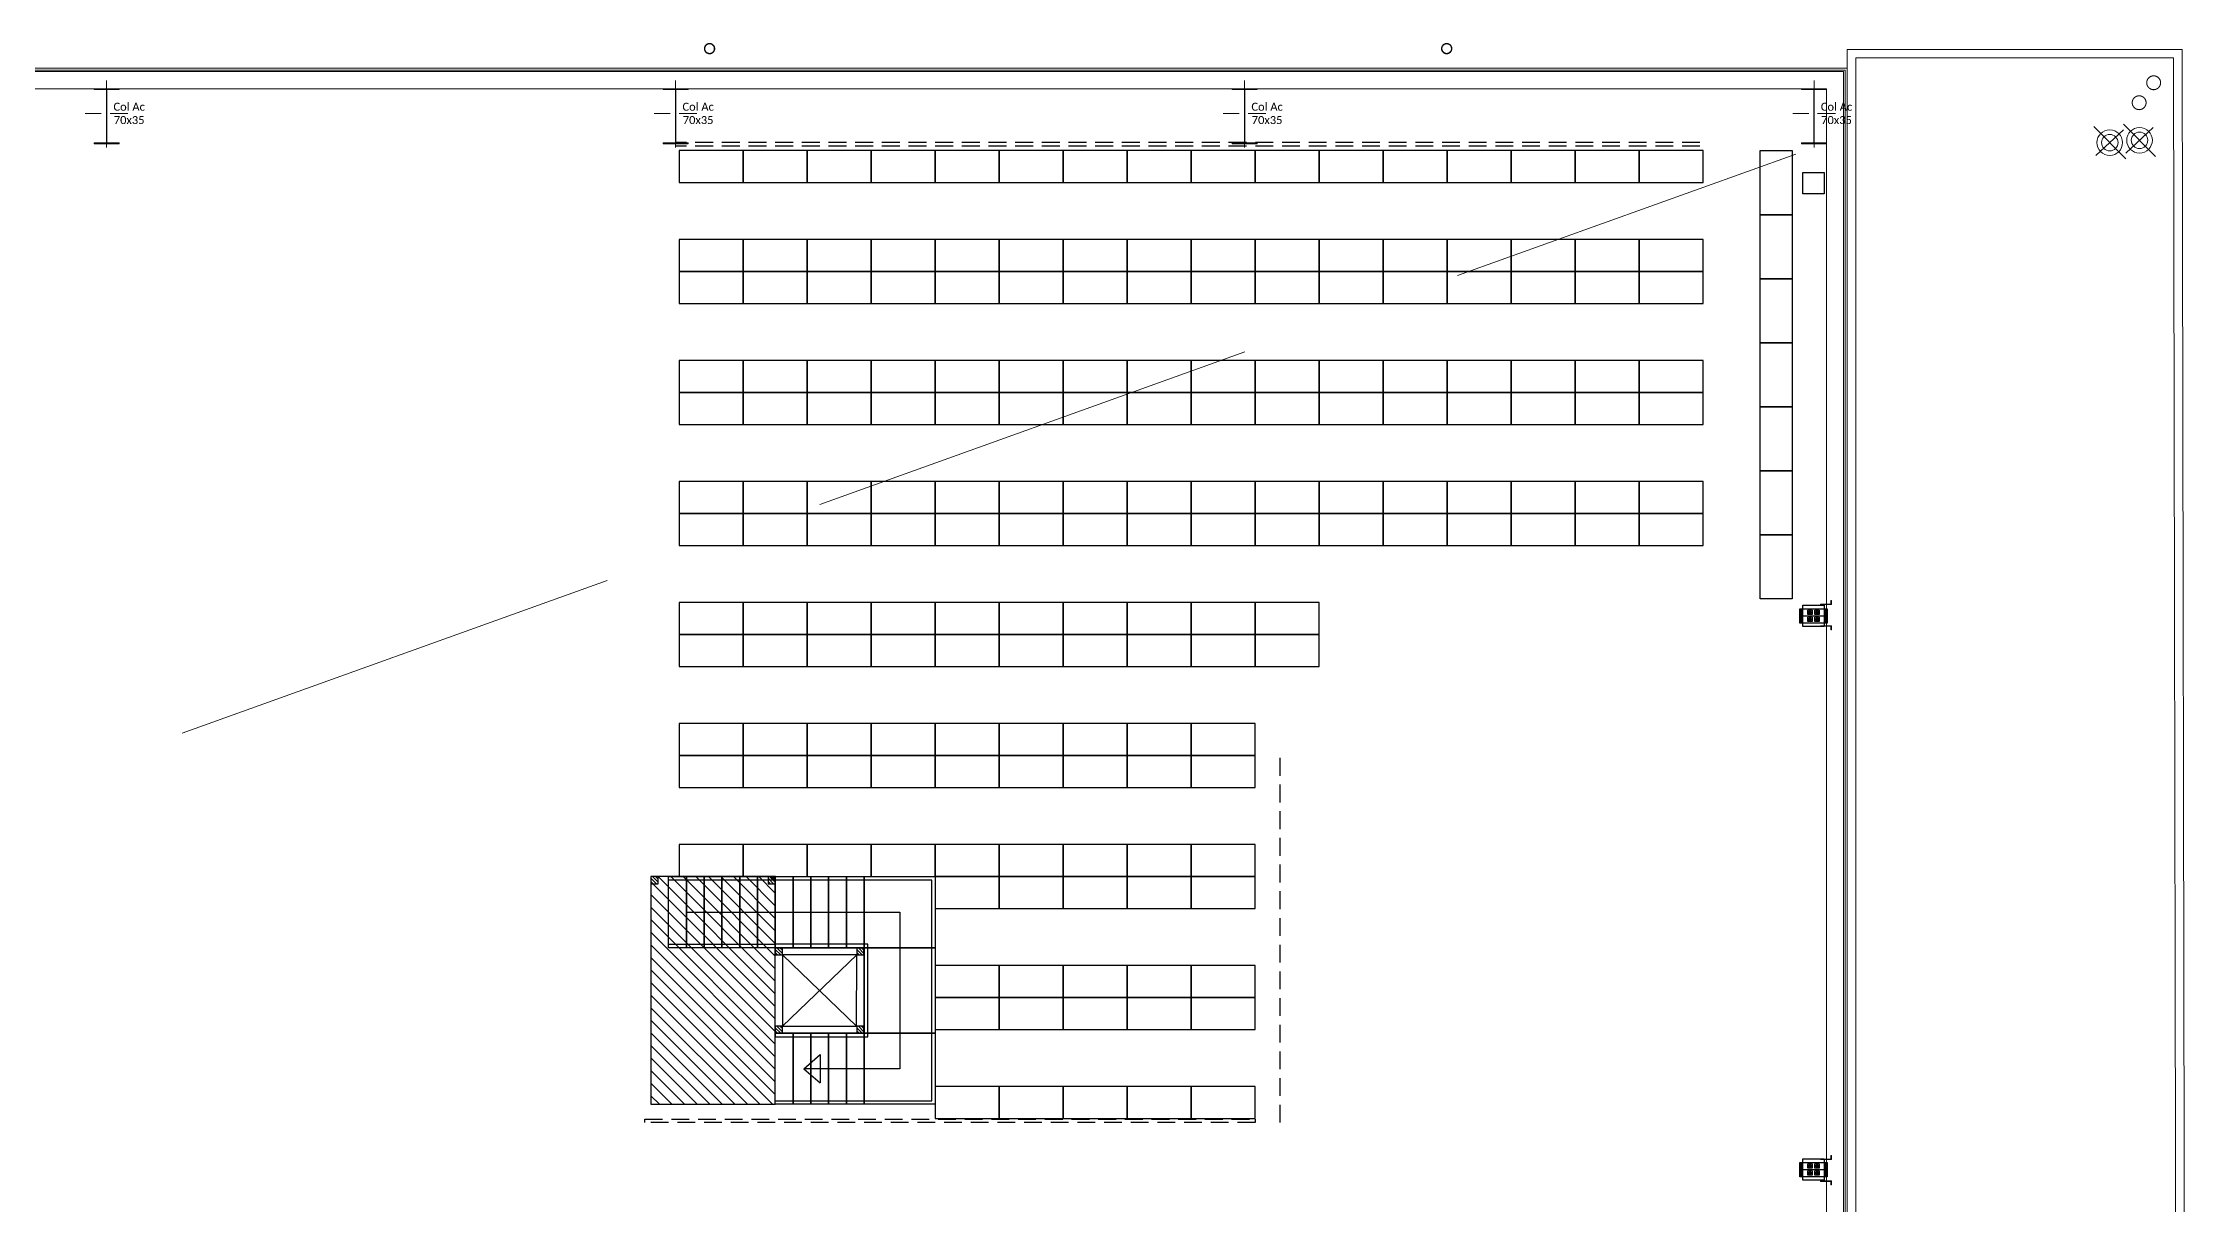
# Model space of a CAD drawing. Header units: millimetres. Extents: x 14 to 290, y 66 to 213.
# Drawn here: x 259.83 to 289.98, y 117.05 to 133.37 of the extents above; entities that cross this region are included whole.
import ezdxf

# ---------------------------------------------------------------- set-up
doc = ezdxf.new("R2010")
doc.units = ezdxf.units.MM
for name, pattern in [('HIDDEN', [9.525, 6.35, -3.175]), ('IRI-OCASA-Layout R 9$0$HIDDEN', [0.375, 0.25, -0.125]), ('OCASA_TODAS_r08$0$ACAD_ISO04W100', [30, 24, -3, 0, -3]), ('OCASA_TODAS_r08$0$HIDDEN', [0.375, 0.25, -0.125]), ('OCASA_TODAS_r08$0$XKITLINE00', [0]), ('OCASA_TODAS_r08$0$XKITLINE02', [4, 2, -2])]:
    doc.linetypes.add(name, pattern=pattern)
for name, color, linetype in [('IRI-OCASA-Layout R 9$0$OCA_EST-Bandeja', 252, 'Continuous'), ('IRI-OCASA-Layout R 9$0$OCA_EST-BASTIDOR', 252, 'Continuous'), ('IRI-OCASA-Layout R 9$0$OCA_Rejas', 252, 'IRI-OCASA-Layout R 9$0$HIDDEN')]:
    doc.layers.add(name, color=color, linetype=linetype)
for name, color, linetype, lineweight in [('OCASA_TODAS_r08$0$00-', 252, 'Continuous', 15), ('OCASA_TODAS_r08$0$CERRAMIENTO CHAPA', 252, 'Continuous', 20), ('OCASA_TODAS_r08$0$COLUMNAS ACERO', 252, 'Continuous', 20), ('OCASA_TODAS_r08$0$DESCRIP COLUMNAS', 252, 'Continuous', 20), ('OCASA_TODAS_r08$0$EJES COL FE', 252, 'Continuous', 20), ('OCASA_TODAS_r08$0$IS-PLUVIAL', 8, 'Continuous', 15), ('OCASA_TODAS_r08$0$LINEA_DE_PROYECCION', 252, 'HIDDEN', 15), ('OCASA_TODAS_r08$0$MURO BLOQUE CEMENTO 12', 252, 'Continuous', 20), ('OCASA_TODAS_r08$0$PLUVIAL', 8, 'Continuous', 15)]:
    doc.layers.add(name, color=color, linetype=linetype, lineweight=lineweight)
doc.styles.add('OCASA_TODAS_r08$0$Standard', font='txt')

# ---------------------------------------------------------------- blocks, each defined once
blk = doc.blocks.new('OCASA_TODAS_r08$0$Columna nave 1')
at = {"layer": 'OCASA_TODAS_r08$0$00-', "color": 4}
for points in [[(-175, 374.798322), (175, 374.798322), (175, 387.498322), (-175, 387.498322)], [(-3.2, -374.801678), (3.2, -374.801678), (3.2, 374.798322), (-3.2, 374.798322)], [(-175, -387.498322), (175, -387.498322), (175, -374.798322), (-175, -374.798322)]]:
    blk.add_lwpolyline(points, close=True, dxfattribs=at)
blk = doc.blocks.new('OCASA_TODAS_r08$0$COL ACERO 75 X 50')
at = {"layer": 'OCASA_TODAS_r08$0$EJES COL FE', "color": 252, "linetype": 'OCASA_TODAS_r08$0$HIDDEN'}
for p, q in [((104.763401, -684.220664, -0.572955), (104.763401, -683.620664, -0.572955)), ((105.229249, -683.920664, -0.572955), (104.288401, -683.920664, -0.572955))]:
    blk.add_line(p, q, dxfattribs=at)
at = {"layer": 'OCASA_TODAS_r08$0$DESCRIP COLUMNAS', "insert": (104.916559, -683.868448, -0.372955), "char_height": 0.1125, "attachment_point": 1, "rotation": 270, "style": 'OCASA_TODAS_r08$0$Standard'}
blk.add_mtext_dynamic_manual_height_columns('\\pxqc;{\\fCalibri Light|b0|i0|c0|p34;Col Ac \\P70x35}', width=0.737699, gutter_width=12.5, heights=[0], dxfattribs=at)
blk = doc.blocks.new('OCASA_TODAS_r08$0$Estructura metalica')
at = {"color": 216, "linetype": 'OCASA_TODAS_r08$0$XKITLINE00'}
for p, q in [((562.913734, 728.656349), (563.213734, 728.656349)), ((562.913734, 728.356349), (562.913734, 728.656349)), ((563.213734, 728.656349), (563.213734, 728.356349)), ((563.213734, 728.356349), (562.913734, 728.356349)), ((562.913703, 722.576347), (563.213703, 722.576347)), ((562.913703, 722.276347), (562.913703, 722.576347)), ((563.213703, 722.576347), (563.213703, 722.276347)), ((563.213703, 722.276347), (562.913703, 722.276347)), ((562.913703, 714.796351), (563.213703, 714.796351)), ((562.913703, 714.496351), (562.913703, 714.796351)), ((563.213703, 714.796351), (563.213703, 714.496351)), ((563.213703, 714.496351), (562.913703, 714.496351))]:
    blk.add_line(p, q, dxfattribs=at)
at = {"color": 3, "linetype": 'OCASA_TODAS_r08$0$XKITLINE00'}
for p, q in [((562.872173, 722.326349), (562.872173, 722.526349)), ((562.872173, 722.526349), (563.255173, 722.526349)), ((562.882173, 722.338849), (562.882173, 722.513849)), ((562.882173, 722.513849), (562.888573, 722.513849)), ((562.888573, 722.513849), (562.888573, 722.428749)), ((562.888573, 722.428749), (563.238773, 722.428749)), ((563.238773, 722.423949), (562.888573, 722.423949)), ((562.888573, 722.423949), (562.888573, 722.338849)), ((563.043673, 722.506349), (562.983673, 722.506349)), ((562.983673, 722.446349), (562.983673, 722.506349)), ((563.043673, 722.446349), (562.983673, 722.446349)), ((563.043673, 722.406349), (562.983673, 722.406349)), ((562.983673, 722.346349), (562.983673, 722.406349)), ((563.004543, 722.492159), (562.995413, 722.476349)), ((562.995413, 722.476349), (563.004543, 722.460539)), ((563.004543, 722.392159), (562.995413, 722.376349)), ((562.995413, 722.376349), (563.004543, 722.360539)), ((563.022803, 722.492159), (563.004543, 722.492159)), ((563.004543, 722.460539), (563.022803, 722.460539)), ((563.022803, 722.392159), (563.004543, 722.392159)), ((563.013673, 722.494999), (563.005581, 722.493152)), ((563.005581, 722.459546), (563.013673, 722.457699)), ((563.013673, 722.394999), (563.005581, 722.393152)), ((563.021765, 722.493152), (563.013673, 722.494999)), ((563.013673, 722.457699), (563.021765, 722.459546)), ((563.021765, 722.393152), (563.013673, 722.394999)), ((563.022803, 722.492159), (563.031933, 722.476349)), ((563.022803, 722.460539), (563.031933, 722.476349)), ((563.022803, 722.392159), (563.031933, 722.376349)), ((563.022803, 722.360539), (563.031933, 722.376349)), ((563.043673, 722.506349), (563.043673, 722.446349)), ((563.043673, 722.406349), (563.043673, 722.346349)), ((563.143673, 722.506349), (563.083673, 722.506349)), ((563.083673, 722.446349), (563.083673, 722.506349)), ((563.143673, 722.446349), (563.083673, 722.446349)), ((563.143673, 722.406349), (563.083673, 722.406349)), ((563.083673, 722.346349), (563.083673, 722.406349)), ((563.104543, 722.492159), (563.095413, 722.476349)), ((563.095413, 722.476349), (563.104543, 722.460539)), ((563.104543, 722.392159), (563.095413, 722.376349)), ((563.095413, 722.376349), (563.104543, 722.360539)), ((563.122803, 722.492159), (563.104543, 722.492159)), ((563.104543, 722.460539), (563.122803, 722.460539)), ((563.122803, 722.392159), (563.104543, 722.392159)), ((563.113673, 722.494999), (563.105581, 722.493152)), ((563.105581, 722.459546), (563.113673, 722.457699)), ((563.113673, 722.394999), (563.105581, 722.393152)), ((563.121765, 722.493152), (563.113673, 722.494999)), ((563.113673, 722.457699), (563.121765, 722.459546)), ((563.121765, 722.393152), (563.113673, 722.394999)), ((563.122803, 722.492159), (563.131933, 722.476349)), ((563.122803, 722.460539), (563.131933, 722.476349)), ((563.122803, 722.392159), (563.131933, 722.376349)), ((563.122803, 722.360539), (563.131933, 722.376349)), ((563.143673, 722.506349), (563.143673, 722.446349)), ((563.143673, 722.406349), (563.143673, 722.346349)), ((563.245173, 722.507449), (563.238773, 722.513849)), ((563.238773, 722.428749), (563.238773, 722.513849)), ((563.238773, 722.513849), (563.245173, 722.513849)), ((563.238773, 722.338849), (563.238773, 722.423949)), ((563.245173, 722.513849), (563.245173, 722.338849)), ((563.255173, 722.526349), (563.255173, 722.326349)), ((563.255173, 722.326349), (562.872173, 722.326349)), ((562.888573, 722.338849), (562.882173, 722.338849)), ((563.043673, 722.346349), (562.983673, 722.346349)), ((563.004543, 722.360539), (563.022803, 722.360539)), ((563.005581, 722.359546), (563.013673, 722.357699)), ((563.013673, 722.357699), (563.021765, 722.359546)), ((563.143673, 722.346349), (563.083673, 722.346349)), ((563.104543, 722.360539), (563.122803, 722.360539)), ((563.105581, 722.359546), (563.113673, 722.357699)), ((563.113673, 722.357699), (563.121765, 722.359546)), ((563.245173, 722.338849), (563.238773, 722.338849)), ((562.872173, 714.546349), (562.872173, 714.746349)), ((562.872173, 714.746349), (563.255173, 714.746349)), ((563.255173, 714.546349), (562.872173, 714.546349)), ((562.882173, 714.558849), (562.882173, 714.733849)), ((562.882173, 714.733849), (562.888573, 714.733849)), ((562.888573, 714.558849), (562.882173, 714.558849)), ((562.888573, 714.733849), (562.888573, 714.648749)), ((562.888573, 714.648749), (563.238773, 714.648749)), ((563.238773, 714.643949), (562.888573, 714.643949)), ((562.888573, 714.643949), (562.888573, 714.558849)), ((563.043673, 714.726349), (562.983673, 714.726349)), ((562.983673, 714.666349), (562.983673, 714.726349)), ((563.043673, 714.666349), (562.983673, 714.666349)), ((563.043673, 714.626349), (562.983673, 714.626349)), ((562.983673, 714.566349), (562.983673, 714.626349)), ((563.043673, 714.566349), (562.983673, 714.566349)), ((563.004543, 714.712159), (562.995413, 714.696349)), ((562.995413, 714.696349), (563.004543, 714.680539)), ((563.004543, 714.612159), (562.995413, 714.596349)), ((562.995413, 714.596349), (563.004543, 714.580539)), ((563.022803, 714.712159), (563.004543, 714.712159)), ((563.004543, 714.680539), (563.022803, 714.680539)), ((563.022803, 714.612159), (563.004543, 714.612159)), ((563.004543, 714.580539), (563.022803, 714.580539)), ((563.013673, 714.714999), (563.005581, 714.713152)), ((563.005581, 714.679546), (563.013673, 714.677699)), ((563.013673, 714.614999), (563.005581, 714.613152)), ((563.005581, 714.579546), (563.013673, 714.577699)), ((563.021765, 714.713152), (563.013673, 714.714999)), ((563.013673, 714.677699), (563.021765, 714.679546)), ((563.021765, 714.613152), (563.013673, 714.614999)), ((563.013673, 714.577699), (563.021765, 714.579546)), ((563.022803, 714.712159), (563.031933, 714.696349)), ((563.022803, 714.680539), (563.031933, 714.696349)), ((563.022803, 714.612159), (563.031933, 714.596349)), ((563.022803, 714.580539), (563.031933, 714.596349)), ((563.043673, 714.726349), (563.043673, 714.666349)), ((563.043673, 714.626349), (563.043673, 714.566349)), ((563.143673, 714.726349), (563.083673, 714.726349)), ((563.083673, 714.666349), (563.083673, 714.726349)), ((563.143673, 714.666349), (563.083673, 714.666349)), ((563.143673, 714.626349), (563.083673, 714.626349)), ((563.083673, 714.566349), (563.083673, 714.626349)), ((563.143673, 714.566349), (563.083673, 714.566349)), ((563.104543, 714.712159), (563.095413, 714.696349)), ((563.095413, 714.696349), (563.104543, 714.680539)), ((563.104543, 714.612159), (563.095413, 714.596349)), ((563.095413, 714.596349), (563.104543, 714.580539)), ((563.122803, 714.712159), (563.104543, 714.712159)), ((563.104543, 714.680539), (563.122803, 714.680539)), ((563.122803, 714.612159), (563.104543, 714.612159)), ((563.104543, 714.580539), (563.122803, 714.580539)), ((563.113673, 714.714999), (563.105581, 714.713152)), ((563.105581, 714.679546), (563.113673, 714.677699)), ((563.113673, 714.614999), (563.105581, 714.613152)), ((563.105581, 714.579546), (563.113673, 714.577699)), ((563.121765, 714.713152), (563.113673, 714.714999)), ((563.113673, 714.677699), (563.121765, 714.679546)), ((563.121765, 714.613152), (563.113673, 714.614999)), ((563.113673, 714.577699), (563.121765, 714.579546)), ((563.122803, 714.712159), (563.131933, 714.696349)), ((563.122803, 714.680539), (563.131933, 714.696349)), ((563.122803, 714.612159), (563.131933, 714.596349)), ((563.122803, 714.580539), (563.131933, 714.596349)), ((563.143673, 714.726349), (563.143673, 714.666349)), ((563.143673, 714.626349), (563.143673, 714.566349)), ((563.245173, 714.727449), (563.238773, 714.733849)), ((563.238773, 714.648749), (563.238773, 714.733849)), ((563.238773, 714.733849), (563.245173, 714.733849)), ((563.238773, 714.558849), (563.238773, 714.643949)), ((563.245173, 714.558849), (563.238773, 714.558849)), ((563.245173, 714.733849), (563.245173, 714.558849)), ((563.255173, 714.746349), (563.255173, 714.546349))]:
    blk.add_line(p, q, dxfattribs=at)
at = {"color": 2, "linetype": 'OCASA_TODAS_r08$0$XKITLINE02'}
for p, q in [((562.995024, 722.476486), (562.995024, 722.476211)), ((562.995024, 722.376486), (562.995024, 722.376211)), ((563.013673, 722.494609), (562.997863, 722.485479)), ((562.997863, 722.485479), (562.997863, 722.467219)), ((562.997863, 722.467219), (563.013673, 722.458089)), ((563.013673, 722.394609), (562.997863, 722.385479)), ((562.997863, 722.385479), (562.997863, 722.367219)), ((563.029483, 722.485479), (563.013673, 722.494609)), ((563.013673, 722.458089), (563.029483, 722.467219)), ((563.029483, 722.385479), (563.013673, 722.394609)), ((563.029483, 722.467219), (563.029483, 722.485479)), ((563.029483, 722.367219), (563.029483, 722.385479)), ((563.032323, 722.476211), (563.032323, 722.476486)), ((563.032323, 722.376211), (563.032323, 722.376486)), ((563.095024, 722.476486), (563.095024, 722.476211)), ((563.095024, 722.376486), (563.095024, 722.376211)), ((563.113673, 722.494609), (563.097863, 722.485479)), ((563.097863, 722.485479), (563.097863, 722.467219)), ((563.097863, 722.467219), (563.113673, 722.458089)), ((563.113673, 722.394609), (563.097863, 722.385479)), ((563.097863, 722.385479), (563.097863, 722.367219)), ((563.129483, 722.485479), (563.113673, 722.494609)), ((563.113673, 722.458089), (563.129483, 722.467219)), ((563.129483, 722.385479), (563.113673, 722.394609)), ((563.129483, 722.467219), (563.129483, 722.485479)), ((563.129483, 722.367219), (563.129483, 722.385479)), ((563.132323, 722.476211), (563.132323, 722.476486)), ((563.132323, 722.376211), (563.132323, 722.376486)), ((562.997863, 722.367219), (563.013673, 722.358089)), ((563.013673, 722.358089), (563.029483, 722.367219)), ((563.097863, 722.367219), (563.113673, 722.358089)), ((563.113673, 722.358089), (563.129483, 722.367219)), ((562.995024, 714.696486), (562.995024, 714.696211)), ((562.995024, 714.596486), (562.995024, 714.596211)), ((563.013673, 714.714609), (562.997863, 714.705479)), ((562.997863, 714.705479), (562.997863, 714.687219)), ((562.997863, 714.687219), (563.013673, 714.678089)), ((563.013673, 714.614609), (562.997863, 714.605479)), ((562.997863, 714.605479), (562.997863, 714.587219)), ((562.997863, 714.587219), (563.013673, 714.578089)), ((563.029483, 714.705479), (563.013673, 714.714609)), ((563.013673, 714.678089), (563.029483, 714.687219)), ((563.029483, 714.605479), (563.013673, 714.614609)), ((563.013673, 714.578089), (563.029483, 714.587219)), ((563.029483, 714.687219), (563.029483, 714.705479)), ((563.029483, 714.587219), (563.029483, 714.605479)), ((563.032323, 714.696211), (563.032323, 714.696486)), ((563.032323, 714.596211), (563.032323, 714.596486)), ((563.095024, 714.696486), (563.095024, 714.696211)), ((563.095024, 714.596486), (563.095024, 714.596211)), ((563.113673, 714.714609), (563.097863, 714.705479)), ((563.097863, 714.705479), (563.097863, 714.687219)), ((563.097863, 714.687219), (563.113673, 714.678089)), ((563.113673, 714.614609), (563.097863, 714.605479)), ((563.097863, 714.605479), (563.097863, 714.587219)), ((563.097863, 714.587219), (563.113673, 714.578089)), ((563.129483, 714.705479), (563.113673, 714.714609)), ((563.113673, 714.678089), (563.129483, 714.687219)), ((563.129483, 714.605479), (563.113673, 714.614609)), ((563.113673, 714.578089), (563.129483, 714.587219)), ((563.129483, 714.687219), (563.129483, 714.705479)), ((563.129483, 714.587219), (563.129483, 714.605479)), ((563.132323, 714.696211), (563.132323, 714.696486)), ((563.132323, 714.596211), (563.132323, 714.596486))]:
    blk.add_line(p, q, dxfattribs=at)
at = {"color": 3, "linetype": 'OCASA_TODAS_r08$0$XKITLINE00'}
for centre, radius, start, end in [((563.013673, 722.476349), 0.01865, 115.714286, 179.576593), ((563.013673, 722.476349), 0.01865, 180.423407, 244.285714), ((563.013673, 722.376349), 0.01865, 115.714286, 179.576593), ((563.013673, 722.376349), 0.01865, 180.423407, 244.285714), ((563.013673, 722.476349), 0.00955, 90, 270), ((563.013673, 722.376349), 0.00955, 90, 270), ((563.013673, 722.476349), 0.00955, 270, 90), ((563.013673, 722.376349), 0.00955, 270, 90), ((563.013673, 722.476349), 0.01865, 0.423407, 64.285714), ((563.013673, 722.476349), 0.01865, 295.714286, 359.576593), ((563.013673, 722.376349), 0.01865, 0.423407, 64.285714), ((563.013673, 722.376349), 0.01865, 295.714286, 359.576593), ((563.113673, 722.476349), 0.01865, 115.714286, 179.576593), ((563.113673, 722.476349), 0.01865, 180.423407, 244.285714), ((563.113673, 722.376349), 0.01865, 115.714286, 179.576593), ((563.113673, 722.376349), 0.01865, 180.423407, 244.285714), ((563.113673, 722.476349), 0.00955, 90, 270), ((563.113673, 722.376349), 0.00955, 90, 270), ((563.113673, 722.476349), 0.00955, 270, 90), ((563.113673, 722.376349), 0.00955, 270, 90), ((563.113673, 722.476349), 0.01865, 0.423407, 64.285714), ((563.113673, 722.476349), 0.01865, 295.714286, 359.576593), ((563.113673, 722.376349), 0.01865, 0.423407, 64.285714), ((563.113673, 722.376349), 0.01865, 295.714286, 359.576593), ((563.013673, 714.696349), 0.01865, 115.714286, 179.576593), ((563.013673, 714.696349), 0.01865, 180.423407, 244.285714), ((563.013673, 714.596349), 0.01865, 115.714286, 179.576593), ((563.013673, 714.596349), 0.01865, 180.423407, 244.285714), ((563.013673, 714.696349), 0.00955, 90, 270), ((563.013673, 714.596349), 0.00955, 90, 270), ((563.013673, 714.696349), 0.00955, 270, 90), ((563.013673, 714.596349), 0.00955, 270, 90), ((563.013673, 714.696349), 0.01865, 0.423407, 64.285714), ((563.013673, 714.696349), 0.01865, 295.714286, 359.576593), ((563.013673, 714.596349), 0.01865, 0.423407, 64.285714), ((563.013673, 714.596349), 0.01865, 295.714286, 359.576593), ((563.113673, 714.696349), 0.01865, 115.714286, 179.576593), ((563.113673, 714.696349), 0.01865, 180.423407, 244.285714), ((563.113673, 714.596349), 0.01865, 115.714286, 179.576593), ((563.113673, 714.596349), 0.01865, 180.423407, 244.285714), ((563.113673, 714.696349), 0.00955, 90, 270), ((563.113673, 714.596349), 0.00955, 90, 270), ((563.113673, 714.696349), 0.00955, 270, 90), ((563.113673, 714.596349), 0.00955, 270, 90), ((563.113673, 714.696349), 0.01865, 0.423407, 64.285714), ((563.113673, 714.696349), 0.01865, 295.714286, 359.576593), ((563.113673, 714.596349), 0.01865, 0.423407, 64.285714), ((563.113673, 714.596349), 0.01865, 295.714286, 359.576593)]:
    blk.add_arc(centre, radius, start, end, dxfattribs=at)
at = {"color": 2, "linetype": 'OCASA_TODAS_r08$0$XKITLINE02'}
for centre, radius, start, end in [((563.013673, 722.476349), 0.015025, 0, 180), ((563.013673, 722.476349), 0.015025, 180, 0), ((563.013673, 722.376349), 0.015025, 0, 180), ((563.013673, 722.376349), 0.015025, 180, 0), ((563.013673, 722.476349), 0.0105, 0, 180), ((563.013673, 722.476349), 0.0105, 180, 0), ((563.013673, 722.376349), 0.0105, 0, 180), ((563.013673, 722.376349), 0.0105, 180, 0), ((563.013673, 722.476349), 0.009, 45, 225), ((563.013673, 722.476349), 0.009, 90, 270), ((563.013673, 722.376349), 0.009, 45, 225), ((563.013673, 722.376349), 0.009, 90, 270), ((563.013673, 722.476349), 0.009, 225, 45), ((563.013673, 722.376349), 0.009, 225, 45), ((563.013673, 722.476349), 0.009, 270, 90), ((563.013673, 722.376349), 0.009, 270, 90), ((563.113673, 722.476349), 0.015025, 0, 180), ((563.113673, 722.476349), 0.015025, 180, 0), ((563.113673, 722.376349), 0.015025, 0, 180), ((563.113673, 722.376349), 0.015025, 180, 0), ((563.113673, 722.476349), 0.0105, 0, 180), ((563.113673, 722.476349), 0.0105, 180, 0), ((563.113673, 722.376349), 0.0105, 0, 180), ((563.113673, 722.376349), 0.0105, 180, 0), ((563.113673, 722.476349), 0.009, 45, 225), ((563.113673, 722.476349), 0.009, 90, 270), ((563.113673, 722.376349), 0.009, 45, 225), ((563.113673, 722.376349), 0.009, 90, 270), ((563.113673, 722.476349), 0.009, 225, 45), ((563.113673, 722.376349), 0.009, 225, 45), ((563.113673, 722.476349), 0.009, 270, 90), ((563.113673, 722.376349), 0.009, 270, 90), ((563.013673, 714.696349), 0.015025, 0, 180), ((563.013673, 714.696349), 0.015025, 180, 0), ((563.013673, 714.596349), 0.015025, 0, 180), ((563.013673, 714.596349), 0.015025, 180, 0), ((563.013673, 714.696349), 0.0105, 0, 180), ((563.013673, 714.696349), 0.0105, 180, 0), ((563.013673, 714.596349), 0.0105, 0, 180), ((563.013673, 714.596349), 0.0105, 180, 0), ((563.013673, 714.696349), 0.009, 45, 225), ((563.013673, 714.696349), 0.009, 90, 270), ((563.013673, 714.596349), 0.009, 45, 225), ((563.013673, 714.596349), 0.009, 90, 270), ((563.013673, 714.696349), 0.009, 225, 45), ((563.013673, 714.596349), 0.009, 225, 45), ((563.013673, 714.696349), 0.009, 270, 90), ((563.013673, 714.596349), 0.009, 270, 90), ((563.113673, 714.696349), 0.015025, 0, 180), ((563.113673, 714.696349), 0.015025, 180, 0), ((563.113673, 714.596349), 0.015025, 0, 180), ((563.113673, 714.596349), 0.015025, 180, 0), ((563.113673, 714.696349), 0.0105, 0, 180), ((563.113673, 714.696349), 0.0105, 180, 0), ((563.113673, 714.596349), 0.0105, 0, 180), ((563.113673, 714.596349), 0.0105, 180, 0), ((563.113673, 714.696349), 0.009, 45, 225), ((563.113673, 714.696349), 0.009, 90, 270), ((563.113673, 714.596349), 0.009, 45, 225), ((563.113673, 714.596349), 0.009, 90, 270), ((563.113673, 714.696349), 0.009, 225, 45), ((563.113673, 714.596349), 0.009, 225, 45), ((563.113673, 714.696349), 0.009, 270, 90), ((563.113673, 714.596349), 0.009, 270, 90)]:
    blk.add_arc(centre, radius, start, end, dxfattribs=at)
at = {"layer": 'OCASA_TODAS_r08$0$00-', "xscale": 0.001, "yscale": 0.001, "zscale": 0.001}
for p in [(539.063667, 729.446352), (547.063667, 729.446352), (555.063667, 729.446352), (563.070173, 729.446352)]:
    blk.add_blockref('OCASA_TODAS_r08$0$Columna nave 1', p, dxfattribs=at)
at = {"layer": 'OCASA_TODAS_r08$0$COLUMNAS ACERO', "rotation": 90}
for p in [(-144.857026, 624.720729, 0.572946), (-136.857026, 624.720729, 0.572946), (-128.857026, 624.720729, 0.572946), (-120.85052, 624.720729, 0.572946)]:
    blk.add_blockref('OCASA_TODAS_r08$0$COL ACERO 75 X 50', p, dxfattribs=at)
blk = doc.blocks.new('OCASA_TODAS_r08$0$EMBUDO')
at = {"layer": 'OCASA_TODAS_r08$0$PLUVIAL'}
for p, q in [((-0.226068, 0.225914), (0.226068, -0.225914)), ((0.193772, 0.180732), (-0.193772, -0.180732))]:
    blk.add_line(p, q, dxfattribs=at)
for radius in [0.18, 0.116185, 0.116185, 0.116185]:
    blk.add_circle((0, 0), radius, dxfattribs=at)
blk = doc.blocks.new('OCASA_TODAS_r08$0$Bajadas-Rejas-Rejillas 2ºP')
at = {"layer": 'OCASA_TODAS_r08$0$IS-PLUVIAL', "linetype": 'OCASA_TODAS_r08$0$ACAD_ISO04W100', "const_width": 20}
for points in [[(341771.171402, 515289.435234, 1), (341911.171402, 515289.435234, 1)], [(352135.442109, 515289.435234, 1), (352275.442109, 515289.435234, 1)]]:
    blk.add_lwpolyline(points, format="xyb", close=True, dxfattribs=at)
at = {"layer": 'OCASA_TODAS_r08$0$IS-PLUVIAL', "linetype": 'Continuous', "const_width": 15}
for points in [[(362048.222922, 514809.968619, 1), (362243.222922, 514809.968619, 1)], [(361844.486091, 514529.462034, 1), (362039.486091, 514529.462034, 1)]]:
    blk.add_lwpolyline(points, format="xyb", close=True, dxfattribs=at)
at = {"layer": 'OCASA_TODAS_r08$0$IS-PLUVIAL', "xscale": 1000, "yscale": 1000, "zscale": 1000}
for p in [(361528.66424, 513968.175908), (361947.292886, 514001.188085)]:
    blk.add_blockref('OCASA_TODAS_r08$0$EMBUDO', p, dxfattribs=at)
blk = doc.blocks.new('IRI-OCASA-Layout R 9$0$OCA_escalera livianas')
h = blk.add_hatch()
h.set_pattern_fill('ANSI31', color=256, angle=-90, style=0)
h.set_pattern_definition([(315, (-458.00242, 761.54141), (0.088388348, 0.088388348), [])])
h.paths.add_polyline_path([(-162.612, -194.678), (-162.612, -192.928), (-159.412, -192.928), (-159.412, -194.678), (-161.612, -194.678)])
h = blk.add_hatch()
h.set_pattern_fill('ANSI31', color=256, scale=0.25, angle=-90, style=0)
h.set_pattern_definition([(315, (-461.102386, 761.53872), (0.0220970869, 0.0220970869), [])])
edge = h.paths.add_edge_path()
edge.add_line((-162.612, -192.93), (-162.512, -192.93))
edge.add_line((-162.512, -192.93), (-162.512, -193.03))
edge.add_line((-162.512, -193.03), (-162.612, -193.03))
edge.add_line((-162.612, -193.03), (-162.612, -192.928))
h = blk.add_hatch()
h.set_pattern_fill('ANSI31', color=256, scale=0.25, angle=-90, style=0)
h.set_pattern_definition([(315, (-461.10235, 759.89141), (0.0220970869, 0.0220970869), [])])
edge = h.paths.add_edge_path()
edge.add_line((-162.612, -194.578), (-162.512, -194.578))
edge.add_line((-162.512, -194.578), (-162.512, -194.678))
edge.add_line((-162.512, -194.678), (-162.612, -194.678))
edge.add_line((-162.612, -194.678), (-162.612, -194.575))
h = blk.add_hatch()
h.set_pattern_fill('ANSI31', color=256, scale=0.25, angle=-90, style=0)
h.set_pattern_definition([(315, (-460.102316, 759.79141), (0.0220970869, 0.0220970869), [])])
edge = h.paths.add_edge_path()
edge.add_line((-161.612, -194.678), (-161.512, -194.678))
edge.add_line((-161.512, -194.678), (-161.512, -194.778))
edge.add_line((-161.512, -194.778), (-161.612, -194.778))
edge.add_line((-161.612, -194.778), (-161.612, -194.675))
h = blk.add_hatch()
h.set_pattern_fill('ANSI31', color=256, scale=0.25, angle=-90, style=0)
h.set_pattern_definition([(315, (-459.002352, 759.79141), (0.0220970869, 0.0220970869), [])])
edge = h.paths.add_edge_path()
edge.add_line((-160.512, -194.678), (-160.412, -194.678))
edge.add_line((-160.412, -194.678), (-160.412, -194.778))
edge.add_line((-160.412, -194.778), (-160.512, -194.778))
edge.add_line((-160.512, -194.778), (-160.512, -194.675))
h = blk.add_hatch()
h.set_pattern_fill('ANSI31', color=256, scale=0.25, angle=-90, style=0)
h.set_pattern_definition([(315, (-460.102316, 758.644097), (0.0220970869, 0.0220970869), [])])
edge = h.paths.add_edge_path()
edge.add_line((-161.612, -195.825), (-161.512, -195.825))
edge.add_line((-161.512, -195.825), (-161.512, -195.925))
edge.add_line((-161.512, -195.925), (-161.612, -195.925))
edge.add_line((-161.612, -195.925), (-161.612, -195.822))
h = blk.add_hatch()
h.set_pattern_fill('ANSI31', color=256, scale=0.25, angle=-90, style=0)
h.set_pattern_definition([(315, (-459.002352, 758.644097), (0.0220970869, 0.0220970869), [])])
edge = h.paths.add_edge_path()
edge.add_line((-160.512, -195.825), (-160.412, -195.825))
edge.add_line((-160.412, -195.825), (-160.412, -195.925))
edge.add_line((-160.412, -195.925), (-160.512, -195.925))
edge.add_line((-160.512, -195.925), (-160.512, -195.822))
for points in [[(-162.612, -194.678), (-162.612, -192.928), (-159.412, -192.928), (-159.412, -194.678), (-161.612, -194.678), (-161.612, -194.678), (-162.612, -194.678)], [(-162.612, -192.93), (-162.512, -192.93), (-162.512, -193.03), (-162.612, -193.03), (-162.612, -192.928), (-162.612, -192.928)], [(-161.612, -193.178), (-162.612, -193.178), (-162.612, -193.428), (-161.612, -193.428), (-161.612, -193.178)], [(-162.612, -193.178), (-162.612, -194.678), (-162.562, -194.678), (-162.562, -193.178), (-162.612, -193.178)], [(-161.662, -193.178), (-161.662, -194.678), (-161.612, -194.678), (-161.612, -193.178), (-161.662, -193.178)], [(-161.612, -193.428), (-162.612, -193.428), (-162.612, -193.678), (-161.612, -193.678), (-161.612, -193.428)], [(-162.112, -193.428), (-162.112, -193.428), (-162.112, -196.428), (-159.912, -196.428), (-159.912, -195.078)], [(-161.612, -193.678), (-162.612, -193.678), (-162.612, -193.928), (-161.612, -193.928), (-161.612, -193.678)], [(-161.612, -193.928), (-162.612, -193.928), (-162.612, -194.178), (-161.612, -194.178), (-161.612, -193.928)], [(-161.612, -194.178), (-162.612, -194.178), (-162.612, -194.428), (-161.612, -194.428), (-161.612, -194.178)], [(-161.612, -194.428), (-162.612, -194.428), (-162.612, -194.678), (-161.612, -194.678), (-161.612, -194.428)], [(-162.612, -194.58), (-162.512, -194.58), (-162.512, -194.68), (-162.612, -194.68), (-162.612, -194.578), (-162.612, -194.578)], [(-162.612, -194.678), (-162.612, -196.928), (-159.412, -196.928), (-159.412, -194.678), (-159.462, -194.678), (-159.462, -196.878), (-162.562, -196.878), (-162.562, -194.678), (-162.612, -194.678)], [(-161.612, -194.678), (-162.612, -194.678), (-162.612, -194.928), (-161.612, -194.928), (-161.612, -194.678)], [(-161.612, -194.678), (-161.612, -195.928), (-160.412, -195.928), (-160.412, -194.678), (-160.362, -194.678), (-160.362, -195.978), (-161.662, -195.978), (-161.662, -194.678), (-161.612, -194.678)], [(-161.612, -194.678), (-161.512, -194.678), (-161.512, -194.778), (-161.612, -194.778), (-161.612, -194.675), (-161.612, -194.675)], [(-160.512, -194.678), (-160.412, -194.678), (-160.412, -194.778), (-160.512, -194.778), (-160.512, -194.675), (-160.512, -194.675)], [(-159.412, -194.678), (-160.412, -194.678), (-160.412, -194.928), (-159.412, -194.928), (-159.412, -194.678)], [(-161.612, -194.928), (-162.612, -194.928), (-162.612, -195.178), (-161.612, -195.178), (-161.612, -194.928)], [(-161.512, -194.778), (-160.512, -194.778), (-160.512, -195.822), (-161.512, -195.825), (-161.512, -194.778)], [(-161.512, -194.778), (-160.512, -195.822)], [(-160.512, -194.778), (-161.512, -195.825)], [(-159.412, -194.928), (-160.412, -194.928), (-160.412, -195.178), (-159.412, -195.178), (-159.412, -194.928)], [(-161.612, -195.178), (-162.612, -195.178), (-162.612, -195.428), (-161.612, -195.428), (-161.612, -195.178)], [(-159.412, -195.178), (-160.412, -195.178), (-160.412, -195.428), (-159.412, -195.428), (-159.412, -195.178)], [(-159.912, -195.078), (-160.112, -195.308)], [(-160.112, -195.308), (-159.712, -195.308)], [(-159.912, -195.078), (-159.712, -195.308)], [(-161.612, -195.428), (-162.612, -195.428), (-162.612, -195.678), (-161.612, -195.678), (-161.612, -195.428)], [(-159.412, -195.428), (-160.412, -195.428), (-160.412, -195.678), (-159.412, -195.678), (-159.412, -195.428)], [(-161.612, -195.678), (-162.612, -195.678), (-162.612, -195.928), (-161.612, -195.928), (-161.612, -195.678)], [(-162.612, -195.928), (-162.612, -196.928), (-161.612, -196.928), (-161.612, -195.928), (-162.612, -195.928)], [(-161.612, -195.825), (-161.512, -195.825), (-161.512, -195.925), (-161.612, -195.925), (-161.612, -195.822), (-161.612, -195.822)], [(-161.612, -195.928), (-161.612, -196.928), (-160.412, -196.928), (-160.412, -195.928), (-161.612, -195.928)], [(-160.512, -195.825), (-160.412, -195.825), (-160.412, -195.925), (-160.512, -195.925), (-160.512, -195.822), (-160.512, -195.822)], [(-159.412, -195.678), (-160.412, -195.678), (-160.412, -195.928), (-159.412, -195.928), (-159.412, -195.678)], [(-160.412, -195.928), (-160.412, -196.928), (-159.412, -196.928), (-159.412, -195.928), (-160.412, -195.928)]]:
    blk.add_lwpolyline(points)

msp = doc.modelspace()

# ---------------------------------------------------------------- linework, layer by layer
at = {"layer": 'IRI-OCASA-Layout R 9$0$OCA_EST-Bandeja', "elevation": 0}
for points in [[(269.675, 131.855), (268.775, 131.855), (268.775, 131.405), (269.675, 131.405), (269.675, 131.855)], [(270.575, 131.855), (269.675, 131.855), (269.675, 131.405), (270.575, 131.405), (270.575, 131.855)], [(271.475, 131.855), (270.575, 131.855), (270.575, 131.405), (271.475, 131.405), (271.475, 131.855)], [(272.375, 131.855), (271.475, 131.855), (271.475, 131.405), (272.375, 131.405), (272.375, 131.855)], [(273.275, 131.855), (272.375, 131.855), (272.375, 131.405), (273.275, 131.405), (273.275, 131.855)], [(274.175, 131.855), (273.275, 131.855), (273.275, 131.405), (274.175, 131.405), (274.175, 131.855)], [(275.075, 131.855), (274.175, 131.855), (274.175, 131.405), (275.075, 131.405), (275.075, 131.855)], [(275.975, 131.855), (275.075, 131.855), (275.075, 131.405), (275.975, 131.405), (275.975, 131.855)], [(276.875, 131.855), (275.975, 131.855), (275.975, 131.405), (276.875, 131.405), (276.875, 131.855)], [(277.775, 131.855), (276.875, 131.855), (276.875, 131.405), (277.775, 131.405), (277.775, 131.855)], [(278.675, 131.855), (277.775, 131.855), (277.775, 131.405), (278.675, 131.405), (278.675, 131.855)], [(279.575, 131.855), (278.675, 131.855), (278.675, 131.405), (279.575, 131.405), (279.575, 131.855)], [(280.475, 131.855), (279.575, 131.855), (279.575, 131.405), (280.475, 131.405), (280.475, 131.855)], [(281.375, 131.855), (280.475, 131.855), (280.475, 131.405), (281.375, 131.405), (281.375, 131.855)], [(282.275, 131.855), (281.375, 131.855), (281.375, 131.405), (282.275, 131.405), (282.275, 131.855)], [(283.175, 131.855), (282.275, 131.855), (282.275, 131.405), (283.175, 131.405), (283.175, 131.855)], [(283.975, 130.955), (283.975, 131.855), (284.425, 131.855), (284.425, 130.955), (283.975, 130.955)], [(283.975, 130.055), (283.975, 130.955), (284.425, 130.955), (284.425, 130.055), (283.975, 130.055)], [(269.675, 130.605), (268.775, 130.605), (268.775, 130.155), (269.675, 130.155), (269.675, 130.605)], [(270.575, 130.605), (269.675, 130.605), (269.675, 130.155), (270.575, 130.155), (270.575, 130.605)], [(271.475, 130.605), (270.575, 130.605), (270.575, 130.155), (271.475, 130.155), (271.475, 130.605)], [(272.375, 130.605), (271.475, 130.605), (271.475, 130.155), (272.375, 130.155), (272.375, 130.605)], [(273.275, 130.605), (272.375, 130.605), (272.375, 130.155), (273.275, 130.155), (273.275, 130.605)], [(274.175, 130.605), (273.275, 130.605), (273.275, 130.155), (274.175, 130.155), (274.175, 130.605)], [(275.075, 130.605), (274.175, 130.605), (274.175, 130.155), (275.075, 130.155), (275.075, 130.605)], [(275.975, 130.605), (275.075, 130.605), (275.075, 130.155), (275.975, 130.155), (275.975, 130.605)], [(276.875, 130.605), (275.975, 130.605), (275.975, 130.155), (276.875, 130.155), (276.875, 130.605)], [(277.775, 130.605), (276.875, 130.605), (276.875, 130.155), (277.775, 130.155), (277.775, 130.605)], [(278.675, 130.605), (277.775, 130.605), (277.775, 130.155), (278.675, 130.155), (278.675, 130.605)], [(279.575, 130.605), (278.675, 130.605), (278.675, 130.155), (279.575, 130.155), (279.575, 130.605)], [(280.475, 130.605), (279.575, 130.605), (279.575, 130.155), (280.475, 130.155), (280.475, 130.605)], [(281.375, 130.605), (280.475, 130.605), (280.475, 130.155), (281.375, 130.155), (281.375, 130.605)], [(282.275, 130.605), (281.375, 130.605), (281.375, 130.155), (282.275, 130.155), (282.275, 130.605)], [(283.175, 130.605), (282.275, 130.605), (282.275, 130.155), (283.175, 130.155), (283.175, 130.605)], [(269.675, 130.155), (268.775, 130.155), (268.775, 129.705), (269.675, 129.705), (269.675, 130.155)], [(270.575, 130.155), (269.675, 130.155), (269.675, 129.705), (270.575, 129.705), (270.575, 130.155)], [(271.475, 130.155), (270.575, 130.155), (270.575, 129.705), (271.475, 129.705), (271.475, 130.155)], [(272.375, 130.155), (271.475, 130.155), (271.475, 129.705), (272.375, 129.705), (272.375, 130.155)], [(273.275, 130.155), (272.375, 130.155), (272.375, 129.705), (273.275, 129.705), (273.275, 130.155)], [(274.175, 130.155), (273.275, 130.155), (273.275, 129.705), (274.175, 129.705), (274.175, 130.155)], [(275.075, 130.155), (274.175, 130.155), (274.175, 129.705), (275.075, 129.705), (275.075, 130.155)], [(275.975, 130.155), (275.075, 130.155), (275.075, 129.705), (275.975, 129.705), (275.975, 130.155)], [(276.875, 130.155), (275.975, 130.155), (275.975, 129.705), (276.875, 129.705), (276.875, 130.155)], [(277.775, 130.155), (276.875, 130.155), (276.875, 129.705), (277.775, 129.705), (277.775, 130.155)], [(278.675, 130.155), (277.775, 130.155), (277.775, 129.705), (278.675, 129.705), (278.675, 130.155)], [(279.575, 130.155), (278.675, 130.155), (278.675, 129.705), (279.575, 129.705), (279.575, 130.155)], [(280.475, 130.155), (279.575, 130.155), (279.575, 129.705), (280.475, 129.705), (280.475, 130.155)], [(281.375, 130.155), (280.475, 130.155), (280.475, 129.705), (281.375, 129.705), (281.375, 130.155)], [(282.275, 130.155), (281.375, 130.155), (281.375, 129.705), (282.275, 129.705), (282.275, 130.155)], [(283.175, 130.155), (282.275, 130.155), (282.275, 129.705), (283.175, 129.705), (283.175, 130.155)], [(283.975, 129.155), (283.975, 130.055), (284.425, 130.055), (284.425, 129.155), (283.975, 129.155)], [(283.975, 128.255), (283.975, 129.155), (284.425, 129.155), (284.425, 128.255), (283.975, 128.255)], [(269.675, 128.905), (268.775, 128.905), (268.775, 128.455), (269.675, 128.455), (269.675, 128.905)], [(270.575, 128.905), (269.675, 128.905), (269.675, 128.455), (270.575, 128.455), (270.575, 128.905)], [(271.475, 128.905), (270.575, 128.905), (270.575, 128.455), (271.475, 128.455), (271.475, 128.905)], [(272.375, 128.905), (271.475, 128.905), (271.475, 128.455), (272.375, 128.455), (272.375, 128.905)], [(273.275, 128.905), (272.375, 128.905), (272.375, 128.455), (273.275, 128.455), (273.275, 128.905)], [(274.175, 128.905), (273.275, 128.905), (273.275, 128.455), (274.175, 128.455), (274.175, 128.905)], [(275.075, 128.905), (274.175, 128.905), (274.175, 128.455), (275.075, 128.455), (275.075, 128.905)], [(275.975, 128.905), (275.075, 128.905), (275.075, 128.455), (275.975, 128.455), (275.975, 128.905)], [(276.875, 128.905), (275.975, 128.905), (275.975, 128.455), (276.875, 128.455), (276.875, 128.905)], [(277.775, 128.905), (276.875, 128.905), (276.875, 128.455), (277.775, 128.455), (277.775, 128.905)], [(278.675, 128.905), (277.775, 128.905), (277.775, 128.455), (278.675, 128.455), (278.675, 128.905)], [(279.575, 128.905), (278.675, 128.905), (278.675, 128.455), (279.575, 128.455), (279.575, 128.905)], [(280.475, 128.905), (279.575, 128.905), (279.575, 128.455), (280.475, 128.455), (280.475, 128.905)], [(281.375, 128.905), (280.475, 128.905), (280.475, 128.455), (281.375, 128.455), (281.375, 128.905)], [(282.275, 128.905), (281.375, 128.905), (281.375, 128.455), (282.275, 128.455), (282.275, 128.905)], [(283.175, 128.905), (282.275, 128.905), (282.275, 128.455), (283.175, 128.455), (283.175, 128.905)], [(269.675, 128.455), (268.775, 128.455), (268.775, 128.005), (269.675, 128.005), (269.675, 128.455)], [(270.575, 128.455), (269.675, 128.455), (269.675, 128.005), (270.575, 128.005), (270.575, 128.455)], [(271.475, 128.455), (270.575, 128.455), (270.575, 128.005), (271.475, 128.005), (271.475, 128.455)], [(272.375, 128.455), (271.475, 128.455), (271.475, 128.005), (272.375, 128.005), (272.375, 128.455)], [(273.275, 128.455), (272.375, 128.455), (272.375, 128.005), (273.275, 128.005), (273.275, 128.455)], [(274.175, 128.455), (273.275, 128.455), (273.275, 128.005), (274.175, 128.005), (274.175, 128.455)], [(275.075, 128.455), (274.175, 128.455), (274.175, 128.005), (275.075, 128.005), (275.075, 128.455)], [(275.975, 128.455), (275.075, 128.455), (275.075, 128.005), (275.975, 128.005), (275.975, 128.455)], [(276.875, 128.455), (275.975, 128.455), (275.975, 128.005), (276.875, 128.005), (276.875, 128.455)], [(277.775, 128.455), (276.875, 128.455), (276.875, 128.005), (277.775, 128.005), (277.775, 128.455)], [(278.675, 128.455), (277.775, 128.455), (277.775, 128.005), (278.675, 128.005), (278.675, 128.455)], [(279.575, 128.455), (278.675, 128.455), (278.675, 128.005), (279.575, 128.005), (279.575, 128.455)], [(280.475, 128.455), (279.575, 128.455), (279.575, 128.005), (280.475, 128.005), (280.475, 128.455)], [(281.375, 128.455), (280.475, 128.455), (280.475, 128.005), (281.375, 128.005), (281.375, 128.455)], [(282.275, 128.455), (281.375, 128.455), (281.375, 128.005), (282.275, 128.005), (282.275, 128.455)], [(283.175, 128.455), (282.275, 128.455), (282.275, 128.005), (283.175, 128.005), (283.175, 128.455)], [(283.975, 127.355), (283.975, 128.255), (284.425, 128.255), (284.425, 127.355), (283.975, 127.355)], [(283.975, 126.455), (283.975, 127.355), (284.425, 127.355), (284.425, 126.455), (283.975, 126.455)], [(269.675, 127.205), (268.775, 127.205), (268.775, 126.755), (269.675, 126.755), (269.675, 127.205)], [(270.575, 127.205), (269.675, 127.205), (269.675, 126.755), (270.575, 126.755), (270.575, 127.205)], [(271.475, 127.205), (270.575, 127.205), (270.575, 126.755), (271.475, 126.755), (271.475, 127.205)], [(272.375, 127.205), (271.475, 127.205), (271.475, 126.755), (272.375, 126.755), (272.375, 127.205)], [(273.275, 127.205), (272.375, 127.205), (272.375, 126.755), (273.275, 126.755), (273.275, 127.205)], [(274.175, 127.205), (273.275, 127.205), (273.275, 126.755), (274.175, 126.755), (274.175, 127.205)], [(275.075, 127.205), (274.175, 127.205), (274.175, 126.755), (275.075, 126.755), (275.075, 127.205)], [(275.975, 127.205), (275.075, 127.205), (275.075, 126.755), (275.975, 126.755), (275.975, 127.205)], [(276.875, 127.205), (275.975, 127.205), (275.975, 126.755), (276.875, 126.755), (276.875, 127.205)], [(277.775, 127.205), (276.875, 127.205), (276.875, 126.755), (277.775, 126.755), (277.775, 127.205)], [(278.675, 127.205), (277.775, 127.205), (277.775, 126.755), (278.675, 126.755), (278.675, 127.205)], [(279.575, 127.205), (278.675, 127.205), (278.675, 126.755), (279.575, 126.755), (279.575, 127.205)], [(280.475, 127.205), (279.575, 127.205), (279.575, 126.755), (280.475, 126.755), (280.475, 127.205)], [(281.375, 127.205), (280.475, 127.205), (280.475, 126.755), (281.375, 126.755), (281.375, 127.205)], [(282.275, 127.205), (281.375, 127.205), (281.375, 126.755), (282.275, 126.755), (282.275, 127.205)], [(283.175, 127.205), (282.275, 127.205), (282.275, 126.755), (283.175, 126.755), (283.175, 127.205)], [(269.675, 126.755), (268.775, 126.755), (268.775, 126.305), (269.675, 126.305), (269.675, 126.755)], [(270.575, 126.755), (269.675, 126.755), (269.675, 126.305), (270.575, 126.305), (270.575, 126.755)], [(271.475, 126.755), (270.575, 126.755), (270.575, 126.305), (271.475, 126.305), (271.475, 126.755)], [(272.375, 126.755), (271.475, 126.755), (271.475, 126.305), (272.375, 126.305), (272.375, 126.755)], [(273.275, 126.755), (272.375, 126.755), (272.375, 126.305), (273.275, 126.305), (273.275, 126.755)], [(274.175, 126.755), (273.275, 126.755), (273.275, 126.305), (274.175, 126.305), (274.175, 126.755)], [(275.075, 126.755), (274.175, 126.755), (274.175, 126.305), (275.075, 126.305), (275.075, 126.755)], [(275.975, 126.755), (275.075, 126.755), (275.075, 126.305), (275.975, 126.305), (275.975, 126.755)], [(276.875, 126.755), (275.975, 126.755), (275.975, 126.305), (276.875, 126.305), (276.875, 126.755)], [(277.775, 126.755), (276.875, 126.755), (276.875, 126.305), (277.775, 126.305), (277.775, 126.755)], [(278.675, 126.755), (277.775, 126.755), (277.775, 126.305), (278.675, 126.305), (278.675, 126.755)], [(279.575, 126.755), (278.675, 126.755), (278.675, 126.305), (279.575, 126.305), (279.575, 126.755)], [(280.475, 126.755), (279.575, 126.755), (279.575, 126.305), (280.475, 126.305), (280.475, 126.755)], [(281.375, 126.755), (280.475, 126.755), (280.475, 126.305), (281.375, 126.305), (281.375, 126.755)], [(282.275, 126.755), (281.375, 126.755), (281.375, 126.305), (282.275, 126.305), (282.275, 126.755)], [(283.175, 126.755), (282.275, 126.755), (282.275, 126.305), (283.175, 126.305), (283.175, 126.755)], [(283.975, 125.555), (283.975, 126.455), (284.425, 126.455), (284.425, 125.555), (283.975, 125.555)], [(269.675, 125.505), (268.775, 125.505), (268.775, 125.055), (269.675, 125.055), (269.675, 125.505)], [(270.575, 125.505), (269.675, 125.505), (269.675, 125.055), (270.575, 125.055), (270.575, 125.505)], [(271.475, 125.505), (270.575, 125.505), (270.575, 125.055), (271.475, 125.055), (271.475, 125.505)], [(272.375, 125.505), (271.475, 125.505), (271.475, 125.055), (272.375, 125.055), (272.375, 125.505)], [(273.275, 125.505), (272.375, 125.505), (272.375, 125.055), (273.275, 125.055), (273.275, 125.505)], [(274.175, 125.505), (273.275, 125.505), (273.275, 125.055), (274.175, 125.055), (274.175, 125.505)], [(275.075, 125.505), (274.175, 125.505), (274.175, 125.055), (275.075, 125.055), (275.075, 125.505)], [(275.975, 125.505), (275.075, 125.505), (275.075, 125.055), (275.975, 125.055), (275.975, 125.505)], [(276.875, 125.505), (275.975, 125.505), (275.975, 125.055), (276.875, 125.055), (276.875, 125.505)], [(277.775, 125.505), (276.875, 125.505), (276.875, 125.055), (277.775, 125.055), (277.775, 125.505)], [(269.675, 125.055), (268.775, 125.055), (268.775, 124.605), (269.675, 124.605), (269.675, 125.055)], [(270.575, 125.055), (269.675, 125.055), (269.675, 124.605), (270.575, 124.605), (270.575, 125.055)], [(271.475, 125.055), (270.575, 125.055), (270.575, 124.605), (271.475, 124.605), (271.475, 125.055)], [(272.375, 125.055), (271.475, 125.055), (271.475, 124.605), (272.375, 124.605), (272.375, 125.055)], [(273.275, 125.055), (272.375, 125.055), (272.375, 124.605), (273.275, 124.605), (273.275, 125.055)], [(274.175, 125.055), (273.275, 125.055), (273.275, 124.605), (274.175, 124.605), (274.175, 125.055)], [(275.075, 125.055), (274.175, 125.055), (274.175, 124.605), (275.075, 124.605), (275.075, 125.055)], [(275.975, 125.055), (275.075, 125.055), (275.075, 124.605), (275.975, 124.605), (275.975, 125.055)], [(276.875, 125.055), (275.975, 125.055), (275.975, 124.605), (276.875, 124.605), (276.875, 125.055)], [(277.775, 125.055), (276.875, 125.055), (276.875, 124.605), (277.775, 124.605), (277.775, 125.055)], [(269.675, 123.805), (268.775, 123.805), (268.775, 123.355), (269.675, 123.355), (269.675, 123.805)], [(270.575, 123.805), (269.675, 123.805), (269.675, 123.355), (270.575, 123.355), (270.575, 123.805)], [(271.475, 123.805), (270.575, 123.805), (270.575, 123.355), (271.475, 123.355), (271.475, 123.805)], [(272.375, 123.805), (271.475, 123.805), (271.475, 123.355), (272.375, 123.355), (272.375, 123.805)], [(273.275, 123.805), (272.375, 123.805), (272.375, 123.355), (273.275, 123.355), (273.275, 123.805)], [(274.175, 123.805), (273.275, 123.805), (273.275, 123.355), (274.175, 123.355), (274.175, 123.805)], [(275.075, 123.805), (274.175, 123.805), (274.175, 123.355), (275.075, 123.355), (275.075, 123.805)], [(275.975, 123.805), (275.075, 123.805), (275.075, 123.355), (275.975, 123.355), (275.975, 123.805)], [(276.875, 123.805), (275.975, 123.805), (275.975, 123.355), (276.875, 123.355), (276.875, 123.805)], [(269.675, 123.355), (268.775, 123.355), (268.775, 122.905), (269.675, 122.905), (269.675, 123.355)], [(270.575, 123.355), (269.675, 123.355), (269.675, 122.905), (270.575, 122.905), (270.575, 123.355)], [(271.475, 123.355), (270.575, 123.355), (270.575, 122.905), (271.475, 122.905), (271.475, 123.355)], [(272.375, 123.355), (271.475, 123.355), (271.475, 122.905), (272.375, 122.905), (272.375, 123.355)], [(273.275, 123.355), (272.375, 123.355), (272.375, 122.905), (273.275, 122.905), (273.275, 123.355)], [(274.175, 123.355), (273.275, 123.355), (273.275, 122.905), (274.175, 122.905), (274.175, 123.355)], [(274.175, 123.355), (273.275, 123.355), (273.275, 122.905), (274.175, 122.905), (274.175, 123.355)], [(275.075, 123.355), (274.175, 123.355), (274.175, 122.905), (275.075, 122.905), (275.075, 123.355)], [(275.975, 123.355), (275.075, 123.355), (275.075, 122.905), (275.975, 122.905), (275.975, 123.355)], [(276.875, 123.355), (275.975, 123.355), (275.975, 122.905), (276.875, 122.905), (276.875, 123.355)], [(269.675, 122.105), (268.775, 122.105), (268.775, 121.655), (269.675, 121.655), (269.675, 122.105)], [(270.575, 122.105), (269.675, 122.105), (269.675, 121.655), (270.575, 121.655), (270.575, 122.105)], [(271.475, 122.105), (270.575, 122.105), (270.575, 121.655), (271.475, 121.655), (271.475, 122.105)], [(272.375, 122.105), (271.475, 122.105), (271.475, 121.655), (272.375, 121.655), (272.375, 122.105)], [(273.275, 122.105), (272.375, 122.105), (272.375, 121.655), (273.275, 121.655), (273.275, 122.105)], [(274.175, 122.105), (273.275, 122.105), (273.275, 121.655), (274.175, 121.655), (274.175, 122.105)], [(275.075, 122.105), (274.175, 122.105), (274.175, 121.655), (275.075, 121.655), (275.075, 122.105)], [(275.975, 122.105), (275.075, 122.105), (275.075, 121.655), (275.975, 121.655), (275.975, 122.105)], [(276.875, 122.105), (275.975, 122.105), (275.975, 121.655), (276.875, 121.655), (276.875, 122.105)], [(273.275, 121.655), (272.375, 121.655), (272.375, 121.205), (273.275, 121.205), (273.275, 121.655)], [(274.175, 121.655), (273.275, 121.655), (273.275, 121.205), (274.175, 121.205), (274.175, 121.655)], [(275.075, 121.655), (274.175, 121.655), (274.175, 121.205), (275.075, 121.205), (275.075, 121.655)], [(275.975, 121.655), (275.075, 121.655), (275.075, 121.205), (275.975, 121.205), (275.975, 121.655)], [(276.875, 121.655), (275.975, 121.655), (275.975, 121.205), (276.875, 121.205), (276.875, 121.655)], [(273.275, 120.405), (272.375, 120.405), (272.375, 119.955), (273.275, 119.955), (273.275, 120.405)], [(274.175, 120.405), (273.275, 120.405), (273.275, 119.955), (274.175, 119.955), (274.175, 120.405)], [(275.075, 120.405), (274.175, 120.405), (274.175, 119.955), (275.075, 119.955), (275.075, 120.405)], [(275.975, 120.405), (275.075, 120.405), (275.075, 119.955), (275.975, 119.955), (275.975, 120.405)], [(276.875, 120.405), (275.975, 120.405), (275.975, 119.955), (276.875, 119.955), (276.875, 120.405)], [(273.275, 119.955), (272.375, 119.955), (272.375, 119.505), (273.275, 119.505), (273.275, 119.955)], [(274.175, 119.955), (273.275, 119.955), (273.275, 119.505), (274.175, 119.505), (274.175, 119.955)], [(275.075, 119.955), (274.175, 119.955), (274.175, 119.505), (275.075, 119.505), (275.075, 119.955)], [(275.975, 119.955), (275.075, 119.955), (275.075, 119.505), (275.975, 119.505), (275.975, 119.955)], [(276.875, 119.955), (275.975, 119.955), (275.975, 119.505), (276.875, 119.505), (276.875, 119.955)], [(273.275, 118.705), (272.375, 118.705), (272.375, 118.255), (273.275, 118.255), (273.275, 118.705)], [(274.175, 118.705), (273.275, 118.705), (273.275, 118.255), (274.175, 118.255), (274.175, 118.705)], [(275.075, 118.705), (274.175, 118.705), (274.175, 118.255), (275.075, 118.255), (275.075, 118.705)], [(275.975, 118.705), (275.075, 118.705), (275.075, 118.255), (275.975, 118.255), (275.975, 118.705)], [(276.875, 118.705), (275.975, 118.705), (275.975, 118.255), (276.875, 118.255), (276.875, 118.705)]]:
    msp.add_lwpolyline(points, dxfattribs=at)
at = {"layer": 'IRI-OCASA-Layout R 9$0$OCA_Rejas'}
for p, q in [((283.126, 131.97, 0), (268.728, 131.97, 0)), ((283.126, 131.92, 0), (268.728, 131.92, 0)), ((277.224, 118.197, 0), (277.224, 123.355, 0))]:
    msp.add_line(p, q, dxfattribs=at)
at = {"layer": 'IRI-OCASA-Layout R 9$0$OCA_Rejas', "elevation": 0}
msp.add_lwpolyline([(268.292, 118.247), (276.875, 118.247), (276.875, 118.198), (268.292, 118.198)], close=True, dxfattribs=at)
at = {"layer": 'OCASA_TODAS_r08$0$CERRAMIENTO CHAPA'}
for points in [[(180.995, 133.015), (285.197, 133.015), (285.197, 109.133), (285.167, 109.133), (285.167, 132.985), (180.995, 132.985)], [(180.995, 132.725), (284.907, 132.725), (284.907, 109.133), (285.147, 109.133), (285.147, 132.965), (180.995, 132.965)]]:
    msp.add_lwpolyline(points, dxfattribs=at)
at = {"layer": 'OCASA_TODAS_r08$0$COLUMNAS ACERO'}
for points in [[(284.822, 125.477), (284.822, 125.483), (284.969, 125.483), (284.969, 125.533), (284.975, 125.533), (284.975, 125.477), (284.822, 125.477)], [(284.822, 125.483), (284.969, 125.483)], [(284.822, 125.177), (284.822, 125.171), (284.969, 125.171), (284.969, 125.121), (284.975, 125.121), (284.975, 125.177), (284.822, 125.177)], [(284.822, 117.677), (284.822, 117.683), (284.969, 117.683), (284.969, 117.733), (284.975, 117.733), (284.975, 117.677), (284.822, 117.677)], [(284.822, 117.683), (284.969, 117.683)], [(284.822, 117.377), (284.822, 117.371), (284.969, 117.371), (284.969, 117.321), (284.975, 117.321), (284.975, 117.377), (284.822, 117.377)]]:
    msp.add_lwpolyline(points, dxfattribs=at)
at = {"layer": 'OCASA_TODAS_r08$0$LINEA_DE_PROYECCION'}
msp.add_line((181.095, 94.726), (284.475, 131.807), dxfattribs=at)
at = {"layer": 'OCASA_TODAS_r08$0$MURO BLOQUE CEMENTO 12'}
msp.add_lwpolyline([(285.197, 94.334), (289.977, 94.334), (289.906, 133.277), (285.197, 133.277), (285.197, 94.334)], dxfattribs=at)
msp.add_lwpolyline([(285.317, 94.454), (289.857, 94.454), (289.787, 133.157), (285.317, 133.157)], close=True, dxfattribs=at)

# ---------------------------------------------------------------- block references
msp.add_blockref('OCASA_TODAS_r08$0$Estructura metalica', (-278.339, -597.109, 0))
at = {"layer": 'IRI-OCASA-Layout R 9$0$OCA_EST-BASTIDOR', "xscale": -1, "rotation": 90}
msp.add_blockref('IRI-OCASA-Layout R 9$0$OCA_escalera livianas', (75.448, -40.958, 0), dxfattribs=at)
at = {"layer": 'OCASA_TODAS_r08$0$IS-PLUVIAL', "xscale": 0.001, "yscale": 0.001, "zscale": 0.001}
msp.add_blockref('OCASA_TODAS_r08$0$Bajadas-Rejas-Rejillas 2ºP', (-72.639, -382.001, 0), dxfattribs=at)

doc.saveas('drawing.dxf')
